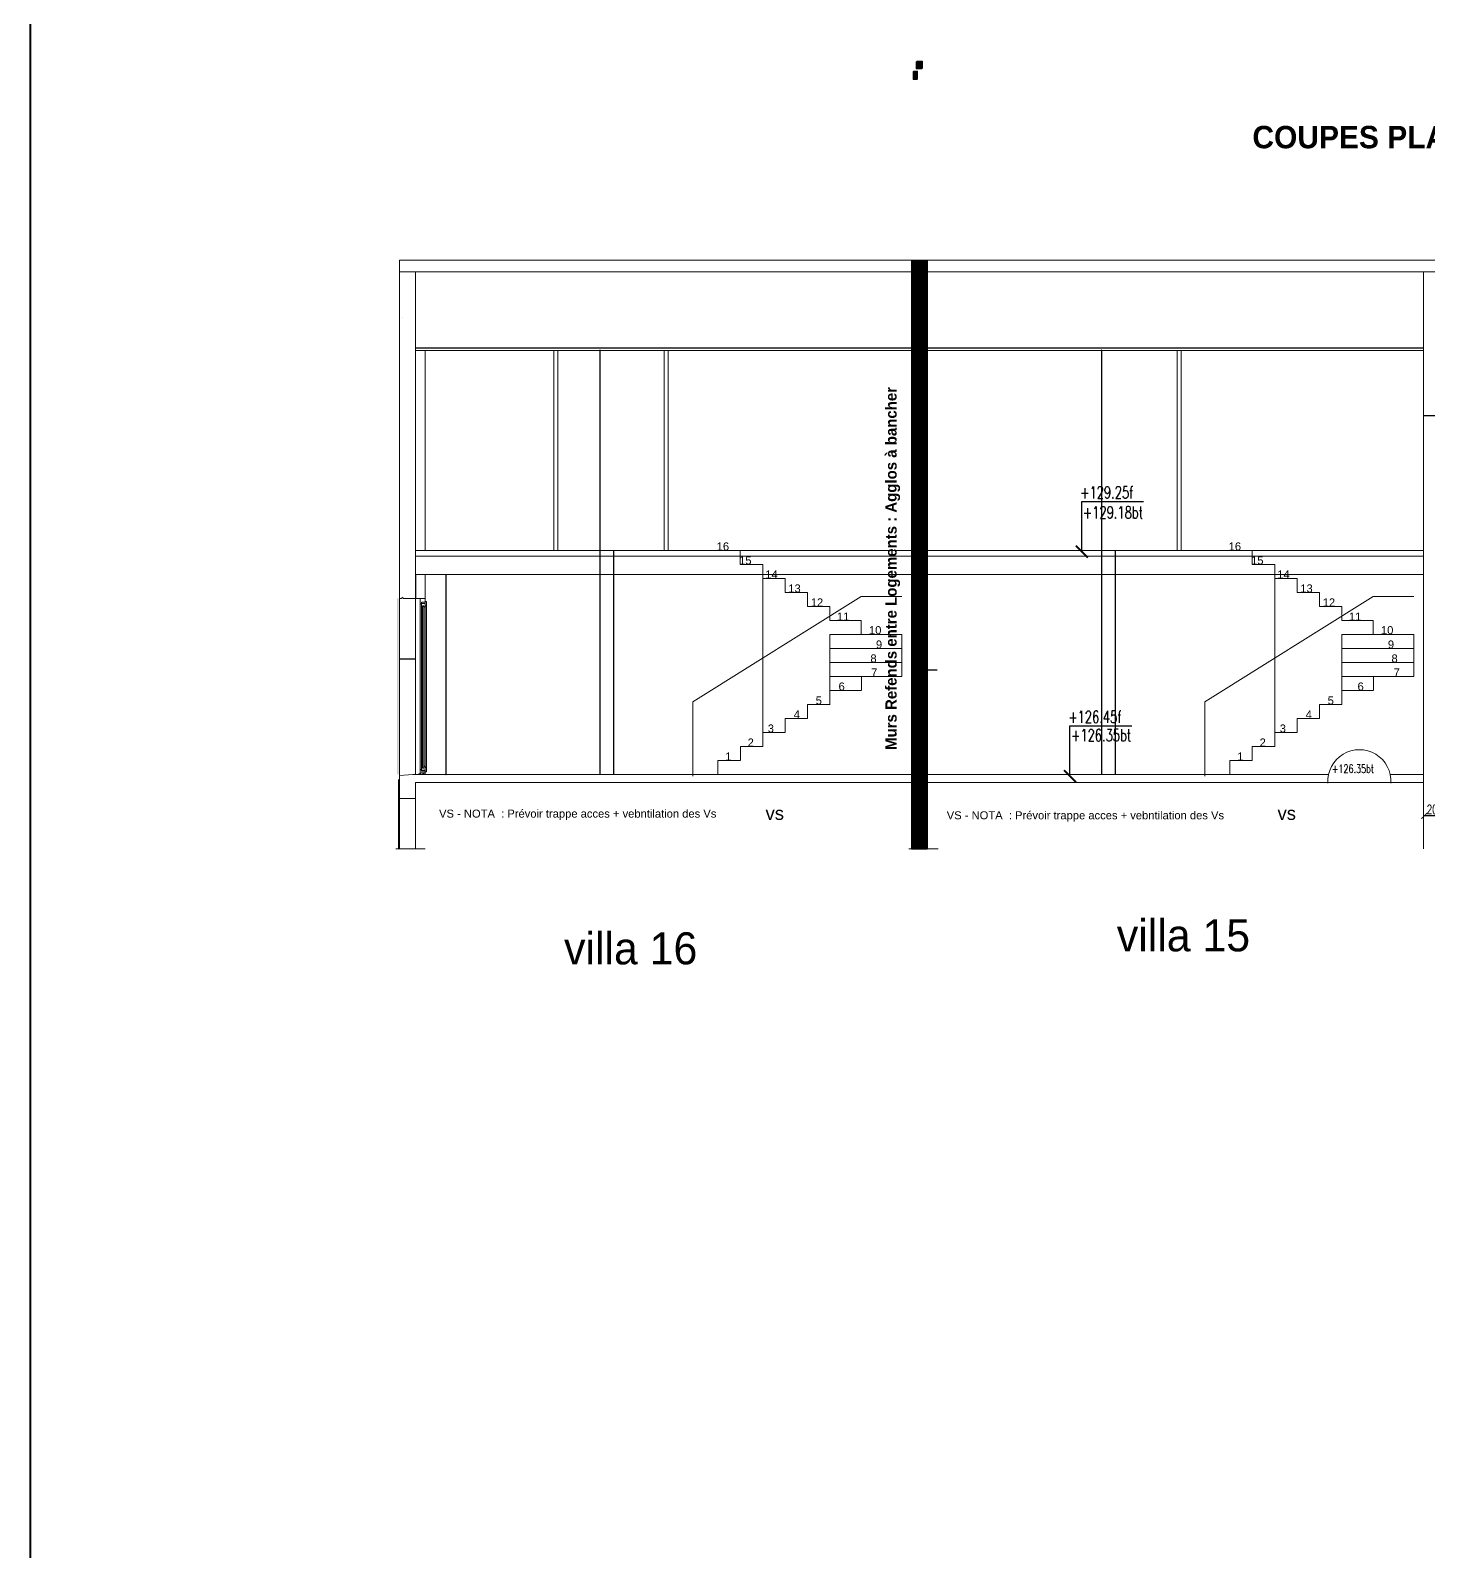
# Model space of a CAD drawing. Header units: metres. Extents: x -12536 to 12621, y -17191 to 9596.
# Drawn here: x -6160 to -4413, y -7409 to -5508 of the extents above; entities that cross this region are included whole.
import ezdxf
from ezdxf.enums import TextEntityAlignment as Align
from ezdxf.lldxf.tags import DXFTag

# ---------------------------------------------------------------- set-up
doc = ezdxf.new("R2010")
doc.units = ezdxf.units.M
doc.header["$MEASUREMENT"] = 0
doc.header["$PDMODE"] = 2
doc.header["$PDSIZE"] = 0.25
for name, color, linetype, lineweight in [('B-COT', 1, 'Continuous', 18), ('B-HAC', 8, 'Continuous', 9), ('B-TEXT-NIVEAU', 3, 'Continuous', 20), ('B-VOILE-BA', 7, 'Continuous', 60)]:
    doc.layers.add(name, color=color, linetype=linetype, lineweight=lineweight)
for name, color, linetype in [('B-HATCH-RELEVE', 7, 'Continuous'), ('Calque commun', 7, 'Continuous'), ('Cotations', 7, 'Continuous'), ('Textes', 7, 'Continuous')]:
    doc.layers.add(name, color=color, linetype=linetype)
doc.styles.add('Arial3', font='arial.ttf', dxfattribs={"height": 0.1})
doc.styles.add('Arial4', font='arial.ttf', dxfattribs={"height": 0.165})
doc.styles.add('Arial5', font='arial.ttf', dxfattribs={"height": 0.1})
doc.styles.add('Century Gothic', font='GOTHICB.TTF', dxfattribs={"height": 0.4})
doc.styles.add('Century Gothic4', font='GOTHIC.TTF', dxfattribs={"height": 0.4})
doc.styles.add('TEXTE', font='arial.ttf', dxfattribs={"width": 0.7})
doc.styles.add('TEXTE100', font='romans.shx', dxfattribs={"width": 0.7, "height": 0.3})
doc.styles.add('Verdana3', font='verdana.ttf', dxfattribs={"height": 0.064})
tags = doc.linetypes.add('HIDDEN', pattern=[0.375, 0.25, -0.125]).pattern_tags.tags
tags[6:7] = [DXFTag(74, 4), DXFTag(75, 0), DXFTag(340, '0'), DXFTag(46, 1.0), DXFTag(50, 0.0), DXFTag(44, 0.0), DXFTag(45, 0.0)]
tags[4:5] = [DXFTag(74, 4), DXFTag(75, 0), DXFTag(340, '0'), DXFTag(46, 1.0), DXFTag(50, 0.0), DXFTag(44, 0.0), DXFTag(45, 0.0)]
tags = doc.linetypes.add('HIDDENX2', pattern=[0.75, 0.5, -0.25]).pattern_tags.tags
tags[6:7] = [DXFTag(74, 4), DXFTag(75, 0), DXFTag(340, '0'), DXFTag(46, 1.0), DXFTag(50, 0.0), DXFTag(44, 0.0), DXFTag(45, 0.0)]
tags[4:5] = [DXFTag(74, 4), DXFTag(75, 0), DXFTag(340, '0'), DXFTag(46, 1.0), DXFTag(50, 0.0), DXFTag(44, 0.0), DXFTag(45, 0.0)]
doc.dimstyles.new('COT 50', dxfattribs={"dimscale": 0.05, "dimtxt": 250, "dimasz": 150, "dimexe": 1, "dimexo": 2, "dimgap": 30, "dimtad": 1, "dimdec": 1, "dimrnd": 0.5, "dimzin": 12, "dimdsep": 46, "dimtxsty": 'TEXTE', "dimblk1": 'ARCHTICK', "dimblk2": 'ARCHTICK', "dimsah": 1, "dimcen": 0, "dimdle": 1.5, "dimclrd": 1, "dimclre": 1, "dimclrt": 3, "dimadec": 0, "dimazin": 0, "dimtfac": 1, "dimtdec": 1, "dimtmove": 0, "dimatfit": 3, "dimldrblk": 'ARCHTICK', "dimfxl": 1, "dimtolj": 1, "dimtzin": 0, "dimarcsym": 0})
doc.dimstyles.new('DIM26', dxfattribs={"dimtxt": 0.1, "dimasz": 0.025, "dimexe": 0.1, "dimexo": 0, "dimgap": 5e-05, "dimtad": 1, "dimzin": 1, "dimdsep": 46, "dimtxsty": 'Arial4', "dimblk": 'ORIGIN', "dimcen": 0.09, "dimdle": 0.1, "dimadec": 0, "dimazin": 0, "dimtfac": 1, "dimtdec": 4, "dimtix": 1, "dimtofl": 0, "dimtmove": 0, "dimatfit": 3, "dimfxl": 0.1, "dimfxlon": 1, "dimfrac": 2, "dimtolj": 1, "dimtzin": 0, "dimarcsym": 2})
doc.dimstyles.new('DIM27', dxfattribs={"dimtxt": 0.064, "dimasz": 0.035, "dimexe": 0.05, "dimexo": 0, "dimgap": 0.05, "dimtad": 1, "dimzin": 1, "dimdsep": 46, "dimtxsty": 'Verdana3', "dimblk": 'ORIGIN', "dimcen": 0.09, "dimdle": 0.05, "dimadec": 0, "dimazin": 0, "dimtfac": 1, "dimtdec": 4, "dimtix": 1, "dimtofl": 0, "dimtmove": 0, "dimatfit": 3, "dimfxl": 0.05, "dimfxlon": 1, "dimfrac": 2, "dimtolj": 1, "dimtzin": 0, "dimarcsym": 2})

# ---------------------------------------------------------------- blocks, each defined once
blk = doc.blocks.new('_ORIGIN')
at = {"color": 0, "linetype": 'ByBlock', "lineweight": -2}
blk.add_line((0, 0), (-1, 0), dxfattribs=at)
blk.add_circle((0, 0), 0.5, dxfattribs=at)
blk = doc.blocks.new('*D1868')
at = {"layer": 'Cotations', "color": 0, "linetype": 'ByBlock', "lineweight": -2, "transparency": 16777216}
for p, q in [((-4821.3, -5907.8), (-4821.5, -5907.8)), ((-4821.4, -6157.8), (-4821.4, -5907.8)), ((-4821.3, -6157.8), (-4821.5, -6157.8))]:
    blk.add_line(p, q, dxfattribs=at)
at = {"layer": 'Defpoints', "color": 0, "linetype": 'Continuous', "transparency": 16777216}
for p in [(-4821.4, -5907.8), (-4789.2, -5907.8), (-4789.2, -6157.8)]:
    blk.add_point(p, dxfattribs=at)
at = {"layer": 'Cotations', "color": 0, "linetype": 'Continuous', "lineweight": -2, "transparency": 16777216, "xscale": 0.02500000037252903, "yscale": 0.02500000037252903, "zscale": 0.02500000037252903}
for p, rotation in [((-4821.4, -5907.8), 90), ((-4821.4, -6157.8), 270)]:
    blk.add_blockref('_ORIGIN', p, dxfattribs=dict(at, rotation=rotation))
at = {"layer": 'Cotations', "color": 7, "linetype": 'Continuous', "lineweight": 5, "transparency": 16777216, "insert": (-4821.4, -6032.8), "char_height": 0.165, "attachment_point": 8, "rotation": 90, "line_spacing_factor": 0.776067, "style": 'Arial4'}
blk.add_mtext('\\A1;250.00', dxfattribs=at)
blk = doc.blocks.new('*D1869')
at = {"layer": 'Cotations', "color": 0, "linetype": 'ByBlock', "lineweight": -2, "transparency": 16777216}
for p, q in [((-4821.3, -6157.8), (-4821.5, -6157.8)), ((-4821.4, -6187.8), (-4821.4, -6157.8)), ((-4821.3, -6187.8), (-4821.5, -6187.8))]:
    blk.add_line(p, q, dxfattribs=at)
at = {"layer": 'Defpoints', "color": 0, "linetype": 'Continuous', "transparency": 16777216}
for p in [(-4821.4, -6157.8), (-4789.2, -6157.8), (-4789.2, -6187.8)]:
    blk.add_point(p, dxfattribs=at)
at = {"layer": 'Cotations', "color": 0, "linetype": 'Continuous', "lineweight": -2, "transparency": 16777216, "xscale": 0.02500000037252903, "yscale": 0.02500000037252903, "zscale": 0.02500000037252903}
for p, rotation in [((-4821.4, -6157.8), 90), ((-4821.4, -6187.8), 270)]:
    blk.add_blockref('_ORIGIN', p, dxfattribs=dict(at, rotation=rotation))
at = {"layer": 'Cotations', "color": 7, "linetype": 'Continuous', "lineweight": 5, "transparency": 16777216, "insert": (-4821.4, -6172.8), "char_height": 0.165, "attachment_point": 8, "rotation": 90, "line_spacing_factor": 0.776067, "style": 'Arial4'}
blk.add_mtext('\\A1;30.00', dxfattribs=at)
blk = doc.blocks.new('*D1870')
at = {"layer": 'Cotations', "color": 0, "linetype": 'ByBlock', "lineweight": -2, "transparency": 16777216}
for p, q in [((-4821.3, -6187.8), (-4821.5, -6187.8)), ((-4821.4, -6437.8), (-4821.4, -6187.8)), ((-4821.3, -6437.8), (-4821.5, -6437.8))]:
    blk.add_line(p, q, dxfattribs=at)
at = {"layer": 'Defpoints', "color": 0, "linetype": 'Continuous', "transparency": 16777216}
for p in [(-4821.4, -6187.8), (-4789.2, -6187.8), (-4789.2, -6437.8)]:
    blk.add_point(p, dxfattribs=at)
at = {"layer": 'Cotations', "color": 0, "linetype": 'Continuous', "lineweight": -2, "transparency": 16777216, "xscale": 0.02500000037252903, "yscale": 0.02500000037252903, "zscale": 0.02500000037252903}
for p, rotation in [((-4821.4, -6187.8), 90), ((-4821.4, -6437.8), 270)]:
    blk.add_blockref('_ORIGIN', p, dxfattribs=dict(at, rotation=rotation))
at = {"layer": 'Cotations', "color": 7, "linetype": 'Continuous', "lineweight": 5, "transparency": 16777216, "insert": (-4821.4, -6312.8), "char_height": 0.165, "attachment_point": 8, "rotation": 90, "line_spacing_factor": 0.776067, "style": 'Arial4'}
blk.add_mtext('\\A1;250.00', dxfattribs=at)
blk = doc.blocks.new('*D1871')
at = {"layer": 'Cotations', "color": 0, "linetype": 'ByBlock', "lineweight": -2, "transparency": 16777216}
for p, q in [((-5039.2, -6306.9), (-5039.2, -6307.1)), ((-5039.1, -6307), (-5027.2, -6307)), ((-5027.2, -6306.9), (-5027.2, -6307.1))]:
    blk.add_line(p, q, dxfattribs=at)
at = {"layer": 'Defpoints', "color": 0, "linetype": 'Continuous', "transparency": 16777216}
for p in [(-5039.2, -6187.8), (-5027.2, -6187.8), (-5027.2, -6307)]:
    blk.add_point(p, dxfattribs=at)
at = {"layer": 'Cotations', "color": 0, "linetype": 'Continuous', "lineweight": -2, "transparency": 16777216, "xscale": 0.02500000037252903, "yscale": 0.02500000037252903, "zscale": 0.02500000037252903, "rotation": 180}
blk.add_blockref('_ORIGIN', (-5039.2, -6307), dxfattribs=at)
at = {"layer": 'Cotations', "color": 0, "linetype": 'Continuous', "lineweight": -2, "transparency": 16777216, "xscale": 0.02500000037252903, "yscale": 0.02500000037252903, "zscale": 0.02500000037252903}
blk.add_blockref('_ORIGIN', (-5027.2, -6307), dxfattribs=at)
at = {"layer": 'Cotations', "color": 7, "linetype": 'Continuous', "lineweight": 5, "transparency": 16777216, "insert": (-5033.2, -6307), "char_height": 0.165, "attachment_point": 8, "line_spacing_factor": 0.776067, "style": 'Arial4'}
blk.add_mtext('\\A1;12.00', dxfattribs=at)
blk = doc.blocks.new('*D1872')
at = {"layer": 'Cotations', "color": 0, "linetype": 'ByBlock', "lineweight": -2, "transparency": 16777216}
for p, q in [((-5059.2, -6306.9), (-5059.2, -6307.1)), ((-5059.1, -6307), (-5039.2, -6307)), ((-5039.2, -6306.9), (-5039.2, -6307.1))]:
    blk.add_line(p, q, dxfattribs=at)
at = {"layer": 'Defpoints', "color": 0, "linetype": 'Continuous', "transparency": 16777216}
for p in [(-5059.2, -6178.4), (-5039.2, -6187.8), (-5039.2, -6307)]:
    blk.add_point(p, dxfattribs=at)
at = {"layer": 'Cotations', "color": 0, "linetype": 'Continuous', "lineweight": -2, "transparency": 16777216, "xscale": 0.02500000037252903, "yscale": 0.02500000037252903, "zscale": 0.02500000037252903, "rotation": 180}
blk.add_blockref('_ORIGIN', (-5059.2, -6307), dxfattribs=at)
at = {"layer": 'Cotations', "color": 0, "linetype": 'Continuous', "lineweight": -2, "transparency": 16777216, "xscale": 0.02500000037252903, "yscale": 0.02500000037252903, "zscale": 0.02500000037252903}
blk.add_blockref('_ORIGIN', (-5039.2, -6307), dxfattribs=at)
at = {"layer": 'Cotations', "color": 7, "linetype": 'Continuous', "lineweight": 5, "transparency": 16777216, "insert": (-5049.2, -6307), "char_height": 0.165, "attachment_point": 8, "line_spacing_factor": 0.776067, "style": 'Arial4'}
blk.add_mtext('\\A1;20.00', dxfattribs=at)
blk = doc.blocks.new('*D1878')
at = {"layer": 'Cotations', "color": 0, "linetype": 'ByBlock', "lineweight": -2, "transparency": 16777216}
for p, q in [((-4804, -6157.8), (-4804.2, -6157.8)), ((-4804.1, -6437.8), (-4804.1, -6157.8)), ((-4804, -6437.8), (-4804.2, -6437.8))]:
    blk.add_line(p, q, dxfattribs=at)
at = {"layer": 'Defpoints', "color": 0, "linetype": 'Continuous', "transparency": 16777216}
for p in [(-4804.1, -6157.8), (-4771.9, -6157.8), (-4771.9, -6437.8)]:
    blk.add_point(p, dxfattribs=at)
at = {"layer": 'Cotations', "color": 0, "linetype": 'Continuous', "lineweight": -2, "transparency": 16777216, "xscale": 0.02500000037252903, "yscale": 0.02500000037252903, "zscale": 0.02500000037252903}
for p, rotation in [((-4804.1, -6157.8), 90), ((-4804.1, -6437.8), 270)]:
    blk.add_blockref('_ORIGIN', p, dxfattribs=dict(at, rotation=rotation))
at = {"layer": 'Cotations', "color": 7, "linetype": 'Continuous', "lineweight": 5, "transparency": 16777216, "insert": (-4804.1, -6297.8), "char_height": 0.165, "attachment_point": 8, "rotation": 90, "line_spacing_factor": 0.776067, "style": 'Arial4'}
blk.add_mtext('\\A1;280.00', dxfattribs=at)
blk = doc.blocks.new('*D1883')
at = {"layer": 'Cotations', "color": 0, "linetype": 'ByBlock', "lineweight": -2, "transparency": 16777216}
for p, q in [((-5448.4, -5907.8), (-5448.6, -5907.8)), ((-5448.5, -6157.8), (-5448.5, -5907.8)), ((-5448.4, -6157.8), (-5448.6, -6157.8))]:
    blk.add_line(p, q, dxfattribs=at)
at = {"layer": 'Defpoints', "color": 0, "linetype": 'Continuous', "transparency": 16777216}
for p in [(-5448.5, -5907.8), (-5416.3, -5907.8), (-5416.3, -6157.8)]:
    blk.add_point(p, dxfattribs=at)
at = {"layer": 'Cotations', "color": 0, "linetype": 'Continuous', "lineweight": -2, "transparency": 16777216, "xscale": 0.02500000037252903, "yscale": 0.02500000037252903, "zscale": 0.02500000037252903}
for p, rotation in [((-5448.5, -5907.8), 90), ((-5448.5, -6157.8), 270)]:
    blk.add_blockref('_ORIGIN', p, dxfattribs=dict(at, rotation=rotation))
at = {"layer": 'Cotations', "color": 7, "linetype": 'Continuous', "lineweight": 5, "transparency": 16777216, "insert": (-5448.5, -6032.8), "char_height": 0.165, "attachment_point": 8, "rotation": 90, "line_spacing_factor": 0.776067, "style": 'Arial4'}
blk.add_mtext('\\A1;250.00', dxfattribs=at)
blk = doc.blocks.new('*D1884')
at = {"layer": 'Cotations', "color": 0, "linetype": 'ByBlock', "lineweight": -2, "transparency": 16777216}
for p, q in [((-5448.4, -6157.8), (-5448.6, -6157.8)), ((-5448.5, -6187.8), (-5448.5, -6157.8)), ((-5448.4, -6187.8), (-5448.6, -6187.8))]:
    blk.add_line(p, q, dxfattribs=at)
at = {"layer": 'Defpoints', "color": 0, "linetype": 'Continuous', "transparency": 16777216}
for p in [(-5448.5, -6157.8), (-5416.3, -6157.8), (-5416.3, -6187.8)]:
    blk.add_point(p, dxfattribs=at)
at = {"layer": 'Cotations', "color": 0, "linetype": 'Continuous', "lineweight": -2, "transparency": 16777216, "xscale": 0.02500000037252903, "yscale": 0.02500000037252903, "zscale": 0.02500000037252903}
for p, rotation in [((-5448.5, -6157.8), 90), ((-5448.5, -6187.8), 270)]:
    blk.add_blockref('_ORIGIN', p, dxfattribs=dict(at, rotation=rotation))
at = {"layer": 'Cotations', "color": 7, "linetype": 'Continuous', "lineweight": 5, "transparency": 16777216, "insert": (-5448.5, -6172.8), "char_height": 0.165, "attachment_point": 8, "rotation": 90, "line_spacing_factor": 0.776067, "style": 'Arial4'}
blk.add_mtext('\\A1;30.00', dxfattribs=at)
blk = doc.blocks.new('*D1885')
at = {"layer": 'Cotations', "color": 0, "linetype": 'ByBlock', "lineweight": -2, "transparency": 16777216}
for p, q in [((-5448.4, -6187.8), (-5448.6, -6187.8)), ((-5448.5, -6437.8), (-5448.5, -6187.8)), ((-5448.4, -6437.8), (-5448.6, -6437.8))]:
    blk.add_line(p, q, dxfattribs=at)
at = {"layer": 'Defpoints', "color": 0, "linetype": 'Continuous', "transparency": 16777216}
for p in [(-5448.5, -6187.8), (-5416.3, -6187.8), (-5416.3, -6437.8)]:
    blk.add_point(p, dxfattribs=at)
at = {"layer": 'Cotations', "color": 0, "linetype": 'Continuous', "lineweight": -2, "transparency": 16777216, "xscale": 0.02500000037252903, "yscale": 0.02500000037252903, "zscale": 0.02500000037252903}
for p, rotation in [((-5448.5, -6187.8), 90), ((-5448.5, -6437.8), 270)]:
    blk.add_blockref('_ORIGIN', p, dxfattribs=dict(at, rotation=rotation))
at = {"layer": 'Cotations', "color": 7, "linetype": 'Continuous', "lineweight": 5, "transparency": 16777216, "insert": (-5448.5, -6312.8), "char_height": 0.165, "attachment_point": 8, "rotation": 90, "line_spacing_factor": 0.776067, "style": 'Arial4'}
blk.add_mtext('\\A1;250.00', dxfattribs=at)
blk = doc.blocks.new('*D1880')
at = {"layer": 'Cotations', "color": 0, "linetype": 'ByBlock', "lineweight": -2, "transparency": 16777216}
for p, q in [((-5431.2, -6157.8), (-5431.4, -6157.8)), ((-5431.3, -6437.8), (-5431.3, -6157.8)), ((-5431.2, -6437.8), (-5431.4, -6437.8))]:
    blk.add_line(p, q, dxfattribs=at)
at = {"layer": 'Defpoints', "color": 0, "linetype": 'Continuous', "transparency": 16777216}
for p in [(-5431.3, -6157.8), (-5399, -6157.8), (-5399, -6437.8)]:
    blk.add_point(p, dxfattribs=at)
at = {"layer": 'Cotations', "color": 0, "linetype": 'Continuous', "lineweight": -2, "transparency": 16777216, "xscale": 0.02500000037252903, "yscale": 0.02500000037252903, "zscale": 0.02500000037252903}
for p, rotation in [((-5431.3, -6157.8), 90), ((-5431.3, -6437.8), 270)]:
    blk.add_blockref('_ORIGIN', p, dxfattribs=dict(at, rotation=rotation))
at = {"layer": 'Cotations', "color": 7, "linetype": 'Continuous', "lineweight": 5, "transparency": 16777216, "insert": (-5431.3, -6297.8), "char_height": 0.165, "attachment_point": 8, "rotation": 90, "line_spacing_factor": 0.776067, "style": 'Arial4'}
blk.add_mtext('\\A1;280.00', dxfattribs=at)
blk = doc.blocks.new('*D1888')
at = {"layer": 'Cotations', "color": 0, "linetype": 'ByBlock', "lineweight": -2, "transparency": 16777216}
for p, q in [((-5641.1, -6217.8), (-5640.9, -6217.8)), ((-5641, -6437.8), (-5641, -6217.8)), ((-5641.1, -6437.8), (-5640.9, -6437.8))]:
    blk.add_line(p, q, dxfattribs=at)
at = {"layer": 'Defpoints', "color": 0, "linetype": 'Continuous', "transparency": 16777216}
for p in [(-5655, -6217.8), (-5641, -6217.8), (-5655, -6437.8)]:
    blk.add_point(p, dxfattribs=at)
at = {"layer": 'Cotations', "color": 0, "linetype": 'Continuous', "lineweight": -2, "transparency": 16777216, "xscale": 0.02500000037252903, "yscale": 0.02500000037252903, "zscale": 0.02500000037252903}
for p, rotation in [((-5641, -6217.8), 90), ((-5641, -6437.8), 270)]:
    blk.add_blockref('_ORIGIN', p, dxfattribs=dict(at, rotation=rotation))
at = {"layer": 'Cotations', "color": 7, "linetype": 'Continuous', "lineweight": 5, "transparency": 16777216, "insert": (-5641, -6327.8), "char_height": 0.165, "attachment_point": 8, "rotation": 90, "line_spacing_factor": 0.776067, "style": 'Arial4'}
blk.add_mtext('\\A1;220.00', dxfattribs=at)
blk = doc.blocks.new('*D1889')
at = {"layer": 'Cotations', "color": 0, "linetype": 'ByBlock', "lineweight": -2, "transparency": 16777216}
for p, q in [((-5641.1, -6187.8), (-5640.9, -6187.8)), ((-5641, -6217.8), (-5641, -6187.8)), ((-5641.1, -6217.8), (-5640.9, -6217.8))]:
    blk.add_line(p, q, dxfattribs=at)
at = {"layer": 'Defpoints', "color": 0, "linetype": 'Continuous', "transparency": 16777216}
for p in [(-5655, -6187.8), (-5641, -6187.8), (-5655, -6217.8)]:
    blk.add_point(p, dxfattribs=at)
at = {"layer": 'Cotations', "color": 0, "linetype": 'Continuous', "lineweight": -2, "transparency": 16777216, "xscale": 0.02500000037252903, "yscale": 0.02500000037252903, "zscale": 0.02500000037252903}
for p, rotation in [((-5641, -6187.8), 90), ((-5641, -6217.8), 270)]:
    blk.add_blockref('_ORIGIN', p, dxfattribs=dict(at, rotation=rotation))
at = {"layer": 'Cotations', "color": 7, "linetype": 'Continuous', "lineweight": 5, "transparency": 16777216, "insert": (-5641, -6202.8), "char_height": 0.165, "attachment_point": 8, "rotation": 90, "line_spacing_factor": 0.776067, "style": 'Arial4'}
blk.add_mtext('\\A1;30.00', dxfattribs=at)
blk = doc.blocks.new('*D1890')
at = {"layer": 'Calque commun', "color": 0, "linetype": 'ByBlock', "lineweight": -2, "transparency": 16777216}
for p, q in [((-5699.2, -6293.2), (-5699.2, -6293.3)), ((-5699.1, -6293.3), (-5679.2, -6293.3)), ((-5679.2, -6293.2), (-5679.2, -6293.3)), ((-5679.2, -6293.3), (-5679.2, -6293.3))]:
    blk.add_line(p, q, dxfattribs=at)
at = {"layer": 'Calque commun', "color": 0, "linetype": 'Continuous', "lineweight": -2, "transparency": 16777216}
blk.add_line((-5679.1, -6293.3), (-5679.1, -6293.3), dxfattribs=at)
at = {"layer": 'Defpoints', "color": 0, "linetype": 'Continuous', "transparency": 16777216}
for p in [(-5699.2, -6260.7), (-5679.2, -6260.7), (-5679.2, -6293.3)]:
    blk.add_point(p, dxfattribs=at)
at = {"layer": 'Calque commun', "color": 0, "linetype": 'Continuous', "lineweight": -2, "transparency": 16777216, "xscale": 0.03500000014901161, "yscale": 0.03500000014901161, "zscale": 0.03500000014901161, "rotation": 180}
for p in [(-5699.2, -6293.3), (-5679.2, -6293.3)]:
    blk.add_blockref('_ORIGIN', p, dxfattribs=at)
at = {"layer": 'Calque commun', "color": 170, "linetype": 'Continuous', "lineweight": 5, "transparency": 16777216, "insert": (-5689.2, -6293.2), "char_height": 0.064, "attachment_point": 8, "line_spacing_factor": 0.770449, "style": 'Verdana3'}
blk.add_mtext('\\A1;20.00', dxfattribs=at)
blk = doc.blocks.new('*D1895')
at = {"layer": 'Calque commun', "color": 0, "linetype": 'ByBlock', "lineweight": -2, "transparency": 16777216}
for p, q in [((-4419.2, -5989.2), (-4419.2, -5989.3)), ((-4419.1, -5989.3), (-4399.2, -5989.3)), ((-4399.2, -5989.2), (-4399.2, -5989.3)), ((-4399.2, -5989.3), (-4399.2, -5989.3))]:
    blk.add_line(p, q, dxfattribs=at)
at = {"layer": 'Calque commun', "color": 0, "linetype": 'Continuous', "lineweight": -2, "transparency": 16777216}
blk.add_line((-4399.1, -5989.3), (-4399.1, -5989.3), dxfattribs=at)
at = {"layer": 'Defpoints', "color": 0, "linetype": 'Continuous', "transparency": 16777216}
for p in [(-4419.2, -5956.7), (-4399.2, -5956.7), (-4399.2, -5989.3)]:
    blk.add_point(p, dxfattribs=at)
at = {"layer": 'Calque commun', "color": 0, "linetype": 'Continuous', "lineweight": -2, "transparency": 16777216, "xscale": 0.03500000014901161, "yscale": 0.03500000014901161, "zscale": 0.03500000014901161, "rotation": 180}
for p in [(-4419.2, -5989.3), (-4399.2, -5989.3)]:
    blk.add_blockref('_ORIGIN', p, dxfattribs=at)
at = {"layer": 'Calque commun', "color": 170, "linetype": 'Continuous', "lineweight": 5, "transparency": 16777216, "insert": (-4409.2, -5989.2), "char_height": 0.064, "attachment_point": 8, "line_spacing_factor": 0.770449, "style": 'Verdana3'}
blk.add_mtext('\\A1;20.00', dxfattribs=at)
blk = doc.blocks.new('_ArchTick')
at = {"color": 0, "linetype": 'ByBlock', "const_width": 0.15}
blk.add_lwpolyline([(-0.5, -0.5), (0.5, 0.5)], dxfattribs=at)
blk = doc.blocks.new('*D1865')
at = {"layer": 'B-HATCH-RELEVE', "color": 1, "linetype": 'ByBlock', "lineweight": -2, "transparency": 16777216}
for p, q in [((-4398.2, -6489.5), (-4418.3, -6489.5)), ((-4418.2, -6489.5), (-4418.2, -6489.4)), ((-4398.3, -6489.5), (-4398.3, -6489.4))]:
    blk.add_line(p, q, dxfattribs=at)
at = {"layer": 'Defpoints', "color": 0, "transparency": 16777216}
for p in [(-4418.2, -6489.5), (-4418.2, -6489.6), (-4398.3, -6489.6)]:
    blk.add_point(p, dxfattribs=at)
at = {"layer": 'B-HATCH-RELEVE', "color": 1, "lineweight": -2, "transparency": 16777216, "xscale": 7.5, "yscale": 7.5, "zscale": 7.5, "rotation": 180}
blk.add_blockref('_ArchTick', (-4418.2, -6489.5), dxfattribs=at)
at = {"layer": 'B-HATCH-RELEVE', "color": 1, "lineweight": -2, "transparency": 16777216, "xscale": 7.5, "yscale": 7.5, "zscale": 7.5}
blk.add_blockref('_ArchTick', (-4398.3, -6489.5), dxfattribs=at)
at = {"layer": 'B-HATCH-RELEVE', "color": 3, "transparency": 16777216, "insert": (-4408.3, -6481.6), "char_height": 12.5, "attachment_point": 5, "style": 'TEXTE'}
blk.add_mtext('\\A1;20', dxfattribs=at)

msp = doc.modelspace()

# ---------------------------------------------------------------- hatches: boundary and pattern name
at = {"layer": 'B-HAC'}
h = msp.add_hatch(dxfattribs=at)
h.set_pattern_fill('ANSI32', color=1, angle=-90)
h.set_pattern_definition([(315, (-1106.70166, -10848.27006), (0.265165043, 0.265165043), []), (315, (-1106.70166, -10848.44684), (0.265165043, 0.265165043), [])])
h.paths.add_polyline_path([(-5039.216, -5794.955), (-5039.202, -6531.27), (-5059.202, -6531.27), (-5059.216, -5794.955)])
h.paths.add_polyline_path([(-5057.139, -5558.841), (-5051.63, -5558.916), (-5051.63, -5569.259), (-5057.139, -5569.185)])
h.paths.add_polyline_path([(-5053.229, -5546.684), (-5045.396, -5546.64), (-5045.37, -5555.911), (-5053.203, -5555.956)])

# ---------------------------------------------------------------- linework, layer by layer
at = {"color": 3, "lineweight": 40}
msp.add_lwpolyline([(-6160.5, -1173), (304, -1173), (304, -8133.5), (-6160.5, -8133.5)], close=True, dxfattribs=at)
at = {"layer": 'B-TEXT-NIVEAU', "color": 6}
msp.add_arc((-4499.325, -6446.266, -23.81), 39.445, 356.688536, 183.311464, dxfattribs=at)
at = {"layer": 'Calque commun', "color": 7, "linetype": 'Continuous', "lineweight": 20}
for p, q in [((-5699.171, -5809.661), (-5699.171, -6217.821)), ((-5679.135, -5904.32), (-5679.135, -5809.661)), ((-5059.136, -5809.661), (-5059.136, -6164.821)), ((-5039.173, -5904.32), (-5039.173, -5809.661)), ((-4419.172, -6530.717), (-4419.172, -5809.661)), ((-5679.135, -6157.821), (-5679.135, -5904.32)), ((-5059.136, -5904.821), (-5679.135, -5904.821)), ((-5679.135, -5907.821), (-5679.135, -5904.821)), ((-5059.136, -5907.821), (-5679.135, -5907.821)), ((-5059.136, -5907.821), (-5059.136, -5904.821)), ((-5039.173, -6157.821), (-5039.173, -5904.32)), ((-4419.173, -5904.821), (-5039.173, -5904.821)), ((-5039.173, -5907.821), (-5039.173, -5904.821)), ((-4419.173, -5907.821), (-5039.173, -5907.821)), ((-4419.173, -5907.821), (-4419.173, -5904.821)), ((-5679.135, -6157.82), (-5679.135, -5915.092)), ((-5039.173, -6157.82), (-5039.173, -5915.092)), ((-5679.172, -6217.821), (-5679.172, -6113.663)), ((-5679.135, -6152.82), (-5679.135, -6164.821)), ((-5039.173, -6152.82), (-5039.173, -6164.821)), ((-5059.135, -6164.821), (-5679.135, -6164.821)), ((-5059.136, -6164.821), (-5059.136, -6187.821)), ((-4419.173, -6164.821), (-5039.173, -6164.821)), ((-5039.173, -6164.821), (-5039.173, -6187.821)), ((-5679.135, -6187.821), (-5059.136, -6187.821)), ((-5430.522, -6187.821), (-5106.16, -6187.821)), ((-5039.173, -6187.821), (-4419.173, -6187.821)), ((-5039.172, -6187.821), (-5039.172, -6447.823)), ((-4790.56, -6187.821), (-4466.198, -6187.821)), ((-5699.166, -6207.369), (-5699.166, -6217.821)), ((-5697.018, -6217.821), (-5699.166, -6217.821)), ((-5695.518, -6216.663), (-5697.018, -6217.821)), ((-5694.018, -6217.821), (-5695.518, -6216.663)), ((-5694.018, -6217.821), (-5679.166, -6217.821)), ((-5682.615, -6437.822), (-5699.166, -6438.926)), ((-5699.166, -6457.814), (-5699.166, -6438.926)), ((-5699.135, -6438.927), (-5699.135, -6447.823)), ((-5699.135, -6530.717), (-5699.135, -6442.822)), ((-5059.137, -6437.822), (-5682.615, -6437.822)), ((-5059.172, -6438.927), (-5059.172, -6447.823)), ((-5059.172, -6530.717), (-5059.172, -6442.822)), ((-4537.855, -6437.822), (-5039.172, -6437.822)), ((-4419.175, -6437.822), (-4460.795, -6437.822)), ((-5699.135, -6530.717), (-5699.135, -6447.823)), ((-5059.136, -6447.823), (-5679.135, -6447.823)), ((-5679.135, -6466.823), (-5679.135, -6447.823)), ((-5669.134, -6447.823), (-5669.134, -6447.823)), ((-5669.134, -6447.823), (-5669.134, -6447.823)), ((-5669.134, -6447.823), (-5669.134, -6447.823)), ((-5669.134, -6447.823), (-5669.134, -6447.823)), ((-5059.172, -6530.717), (-5059.172, -6447.823)), ((-5039.173, -6466.823), (-5039.173, -6447.823)), ((-4419.173, -6447.823), (-5039.172, -6447.823)), ((-5029.172, -6447.823), (-5029.172, -6447.823)), ((-5029.172, -6447.823), (-5029.172, -6447.823)), ((-5029.172, -6447.823), (-5029.172, -6447.823)), ((-5029.172, -6447.823), (-5029.172, -6447.823)), ((-5679.135, -6467.912), (-5699.135, -6467.912)), ((-5679.135, -6466.823), (-5679.135, -6530.717)), ((-5679.135, -6468.822), (-5679.135, -6530.717)), ((-5059.136, -6466.823), (-5059.172, -6466.823)), ((-5039.173, -6466.823), (-5039.173, -6530.717)), ((-5039.173, -6468.822), (-5039.173, -6530.717))]:
    msp.add_line(p, q, dxfattribs=at)
at = {"layer": 'Calque commun', "color": 7, "linetype": 'Continuous', "lineweight": 5}
for p, q in [((-5695.212, -5866.469), (-5695.212, -5866.469)), ((-5667.135, -5907.821), (-5667.135, -6157.821)), ((-5679.475, -6157.821), (-5667.135, -6157.821)), ((-5667.135, -6157.821), (-5679.135, -6157.821)), ((-5667.135, -6157.821), (-5679.135, -6157.821)), ((-5071.136, -6157.821), (-5059.135, -6157.821)), ((-5071.136, -6157.821), (-5059.135, -6157.821)), ((-5058.795, -6157.821), (-5071.136, -6157.821)), ((-5055.249, -6155.828), (-5055.249, -6155.828)), ((-5039.513, -6157.821), (-5027.172, -6157.821)), ((-5027.172, -6157.821), (-5039.173, -6157.821)), ((-5027.172, -6157.821), (-5039.173, -6157.821)), ((-4431.173, -6157.821), (-4419.173, -6157.821)), ((-4431.173, -6157.821), (-4419.173, -6157.821)), ((-4418.833, -6157.821), (-4431.173, -6157.821)), ((-5667.135, -6187.821), (-5667.135, -6437.821)), ((-5699.166, -6217.821), (-5699.166, -6443.302)), ((-5695.244, -6215.829), (-5695.244, -6215.829)), ((-5679.507, -6217.821), (-5667.167, -6217.821)), ((-5667.167, -6217.821), (-5679.166, -6217.821)), ((-5667.167, -6217.821), (-5679.166, -6217.821)), ((-5679.166, -6217.821), (-5679.166, -6437.53)), ((-5673.316, -6217.821), (-5673.316, -6436.307)), ((-5673.316, -6222.47), (-5673.316, -6223.97)), ((-5673.316, -6223.97), (-5671.816, -6224.97)), ((-5671.816, -6223.97), (-5671.816, -6222.47)), ((-5671.816, -6222.47), (-5667.167, -6222.47)), ((-5671.816, -6224.97), (-5671.816, -6223.97)), ((-5667.167, -6223.97), (-5671.816, -6223.97)), ((-5671.816, -6223.97), (-5671.816, -6228.046)), ((-5671.816, -6228.046), (-5670.591, -6229.202)), ((-5671.816, -6228.046), (-5671.816, -6428.247)), ((-5670.591, -6228.046), (-5670.591, -6227.238)), ((-5670.591, -6227.238), (-5668.59, -6227.238)), ((-5670.591, -6227.238), (-5670.591, -6430.05)), ((-5670.591, -6229.202), (-5670.591, -6228.046)), ((-5670.591, -6228.046), (-5668.59, -6228.046)), ((-5668.59, -6229.206), (-5665.516, -6226.772)), ((-5668.59, -6227.238), (-5668.59, -6229.206)), ((-5668.59, -6227.238), (-5668.59, -6430.05)), ((-5667.167, -6222.47), (-5667.167, -6217.821)), ((-5665.516, -6221.772), (-5667.167, -6221.772)), ((-5667.167, -6221.772), (-5667.167, -6223.97)), ((-5665.516, -6226.772), (-5665.516, -6221.772)), ((-5665.516, -6226.772), (-5665.516, -6429.52)), ((-5679.475, -6437.821), (-5667.135, -6437.821)), ((-5667.135, -6437.821), (-5679.135, -6437.821)), ((-5667.135, -6437.821), (-5679.135, -6437.821)), ((-5673.316, -6432.323), (-5671.816, -6431.323)), ((-5671.816, -6428.247), (-5670.591, -6427.09)), ((-5671.816, -6432.323), (-5671.816, -6428.247)), ((-5671.816, -6433.823), (-5671.816, -6431.039)), ((-5671.816, -6432.323), (-5671.816, -6433.823)), ((-5667.167, -6432.323), (-5671.816, -6432.323)), ((-5667.167, -6433.823), (-5671.816, -6433.823)), ((-5671.816, -6433.823), (-5667.167, -6433.823)), ((-5670.591, -6429.456), (-5668.59, -6429.456)), ((-5670.591, -6430.05), (-5668.59, -6430.05)), ((-5668.59, -6427.087), (-5665.516, -6429.52)), ((-5667.167, -6437.823), (-5667.167, -6432.323)), ((-5665.516, -6434.521), (-5667.167, -6434.521)), ((-5665.516, -6429.52), (-5665.516, -6434.521)), ((-5071.136, -6437.821), (-5059.135, -6437.821)), ((-5071.136, -6437.821), (-5059.135, -6437.821)), ((-5058.795, -6437.821), (-5071.136, -6437.821)), ((-5039.513, -6437.821), (-5027.172, -6437.821)), ((-5027.172, -6437.821), (-5039.173, -6437.821)), ((-5027.172, -6437.821), (-5039.173, -6437.821)), ((-4431.173, -6437.821), (-4419.173, -6437.821)), ((-4431.173, -6437.821), (-4419.173, -6437.821)), ((-4418.833, -6437.821), (-4431.173, -6437.821))]:
    msp.add_line(p, q, dxfattribs=at)
at = {"layer": 'Calque commun', "color": 5, "linetype": 'ByBlock', "lineweight": -2}
for p, q in [((-5679.135, -5904.821), (-5059.136, -5904.821)), ((-5039.173, -5904.821), (-4419.173, -5904.821))]:
    msp.add_line(p, q, dxfattribs=at)
at = {"layer": 'Calque commun', "color": 15, "linetype": 'Continuous', "lineweight": 20}
for p, q in [((-5506.134, -5907.821), (-5506.134, -6157.821)), ((-5506.134, -5907.821), (-5501.134, -5907.821)), ((-5501.134, -5907.821), (-5501.134, -6157.821)), ((-5368.134, -5907.821), (-5368.134, -6157.821)), ((-5368.134, -5907.821), (-5363.135, -5907.821)), ((-5363.135, -5907.821), (-5363.135, -6157.821)), ((-4727.172, -5907.821), (-4727.172, -6157.821)), ((-4727.172, -5907.821), (-4722.172, -5907.821)), ((-4722.172, -5907.821), (-4722.172, -6157.821)), ((-5506.134, -6157.821), (-5501.134, -6157.821)), ((-5368.134, -6157.821), (-5363.135, -6157.821)), ((-4727.172, -6157.821), (-4722.172, -6157.821))]:
    msp.add_line(p, q, dxfattribs=at)
at = {"layer": 'Calque commun', "color": 3, "linetype": 'ByBlock', "lineweight": -2}
msp.add_line((-5679.166, -6187.822), (-5679.166, -6217.821), dxfattribs=at)
at = {"layer": 'Calque commun', "color": 20, "linetype": 'Continuous', "lineweight": 5}
for p, q in [((-5448.063, -6187.821), (-5448.51, -6187.821)), ((-5245.108, -6402.82), (-5245.138, -6187.821)), ((-4821.378, -6187.821), (-4821.826, -6187.821)), ((-4821.378, -6332.816), (-4821.378, -6187.821)), ((-4605.146, -6402.82), (-4605.175, -6187.821)), ((-5161.138, -6332.816), (-5161.336, -6332.816)), ((-4521.176, -6332.816), (-4521.374, -6332.816))]:
    msp.add_line(p, q, dxfattribs=at)
at = {"layer": 'Calque commun', "color": 7, "linetype": 'HIDDEN', "lineweight": 20}
msp.add_line((-5700.406, -6444.026), (-5700.406, -6530.717), dxfattribs=at)
at = {"layer": 'Calque commun', "color": 7, "linetype": 'HIDDENX2', "lineweight": 20}
for p, q in [((-5667.155, -6530.717), (-5703.861, -6530.717)), ((-5025.922, -6530.717), (-5062.627, -6530.717))]:
    msp.add_line(p, q, dxfattribs=at)
at = {"layer": 'Calque commun', "color": 20, "linetype": 'Continuous', "lineweight": 5}
for points in [[(-5273.138, -6175.32, 0), (-5273.138, -6157.82, 0), (-5301.137, -6157.82, 0)], [(-4633.175, -6175.32, 0), (-4633.175, -6157.82, 0), (-4661.175, -6157.82, 0)], [(-5245.138, -6192.821, 0), (-5245.138, -6175.32, 0), (-5273.138, -6175.32, 0)], [(-4605.175, -6192.821, 0), (-4605.175, -6175.32, 0), (-4633.175, -6175.32, 0)], [(-5217.138, -6210.321, 0), (-5217.138, -6192.821, 0), (-5245.138, -6192.821, 0)], [(-4577.175, -6210.321, 0), (-4577.175, -6192.821, 0), (-4605.175, -6192.821, 0)], [(-5189.138, -6227.821, 0), (-5189.138, -6210.321, 0), (-5217.138, -6210.321, 0)], [(-4549.176, -6227.821, 0), (-4549.176, -6210.321, 0), (-4577.175, -6210.321, 0)], [(-5161.138, -6245.322, 0), (-5161.138, -6227.821, 0), (-5189.138, -6227.821, 0)], [(-4521.176, -6245.322, 0), (-4521.176, -6227.821, 0), (-4549.176, -6227.821, 0)], [(-5121.998, -6262.822, 0), (-5121.998, -6245.322, 0), (-5161.138, -6245.322, 0)], [(-4482.036, -6262.822, 0), (-4482.036, -6245.322, 0), (-4521.176, -6245.322, 0)], [(-5121.8, -6332.814, 0), (-5121.8, -6315.314, 0), (-5071.136, -6315.314, 0)], [(-4481.838, -6332.814, 0), (-4481.838, -6315.314, 0), (-4431.174, -6315.314, 0)], [(-5161.138, -6350.315, 0), (-5161.138, -6332.816, 0), (-5121.998, -6332.816, 0)], [(-4521.176, -6350.315, 0), (-4521.176, -6332.816, 0), (-4482.036, -6332.816, 0)], [(-5189.027, -6367.816, 0), (-5189.027, -6350.317, 0), (-5161, -6350.317, 0)], [(-4549.065, -6367.816, 0), (-4549.065, -6350.317, 0), (-4521.038, -6350.317, 0)], [(-5245.081, -6402.819, 0), (-5245.081, -6385.319, 0), (-5217.054, -6385.319, 0)], [(-5217.054, -6385.318, 0), (-5217.054, -6367.818, 0), (-5189.027, -6367.818, 0)], [(-4605.119, -6402.819, 0), (-4605.119, -6385.319, 0), (-4577.092, -6385.319, 0)], [(-4577.092, -6385.318, 0), (-4577.092, -6367.818, 0), (-4549.065, -6367.818, 0)], [(-5273.108, -6420.32, 0), (-5273.108, -6402.82, 0), (-5245.081, -6402.82, 0)], [(-4633.145, -6420.32, 0), (-4633.145, -6402.82, 0), (-4605.119, -6402.82, 0)], [(-5301.161, -6437.821, 0), (-5301.161, -6420.321, 0), (-5273.134, -6420.321, 0)], [(-4661.172, -6437.821, 0), (-4661.172, -6420.321, 0), (-4633.145, -6420.321, 0)]]:
    msp.add_polyline3d(points, dxfattribs=at)
at = {"layer": 'Calque commun', "color": 7, "linetype": 'Continuous', "lineweight": 5, "true_color": 0xffffff}
msp.add_trace([(-5700.054, -6437.822), (-5702.448, -6437.822), (-5700.054, -6217.821), (-5702.448, -6217.821)], dxfattribs=at)
at = {"layer": 'Cotations', "color": 20, "linetype": 'Continuous', "lineweight": 5}
for p, q in [((-5071.136, -6215.315), (-5121.986, -6215.315)), ((-4431.174, -6215.315), (-4482.024, -6215.315)), ((-5161.138, -6315.322), (-5161.138, -6332.816)), ((-4521.176, -6315.322), (-4521.176, -6332.816)), ((-5332.291, -6437.822), (-5332.291, -6346.953)), ((-4692.329, -6437.822), (-4692.329, -6346.953))]:
    msp.add_line(p, q, dxfattribs=at)
for points in [[(-5121.986, -6215.315, 0), (-5332.291, -6346.953, 0), (-5332.291, -6439.823, 0)], [(-4482.024, -6215.315, 0), (-4692.329, -6346.953, 0), (-4692.329, -6439.823, 0)]]:
    msp.add_polyline3d(points, dxfattribs=at)

# ---------------------------------------------------------------- texts
at = {"layer": 'B-TEXT-NIVEAU', "style": 'TEXTE100', "width": 0.7}
for s, height, p in [('+129.25f', 15, (-4848.341, -6092.823, -34.014)), ('+129.18bt', 15, (-4844.97, -6117.752, -34.014)), ('+126.45f', 15, (-4863.12, -6373.392, -34.014)), ('+126.35bt', 15, (-4859.749, -6396.299, -34.014)), ('+126.35bt', 10.5, (-4533.762, -6435.914, -23.81))]:
    msp.add_text(s, height=height, dxfattribs=at).set_placement(p)
at = {"layer": 'B-VOILE-BA', "style": 'Century Gothic'}
msp.add_text('COUPES PLANS ARCHITECTE  ', height=28, dxfattribs=at).set_placement((-4633.023, -5627.35), align=Align.TOP_LEFT)
msp.add_text('Murs Refends entre Logements : Agglos à bancher', height=14, rotation=90, dxfattribs=at).set_placement((-5077.709, -6407.142))
at = {"layer": 'B-VOILE-BA', "style": 'Century Gothic4'}
for s, p in [('villa 16', (-5493.397, -6675.048)), ('villa 15', (-4802.442, -6658.807))]:
    msp.add_text(s, height=40, dxfattribs=at).set_placement(p)
at = {"layer": 'Calque commun', "color": 5, "linetype": 'ByBlock', "lineweight": -2, "style": 'Arial3'}
for s, p in [('8', (-5110.526, -6297.822)), ('8', (-4459.189, -6297.822)), ('7', (-5109.593, -6315.314)), ('7', (-4456.506, -6315.314)), ('6', (-5150.35, -6332.816)), ('6', (-4501.606, -6332.816))]:
    msp.add_text(s, height=10, dxfattribs=at).set_placement(p)
for s, p in [('5', (-5171.157, -6350.317)), ('5', (-4531.195, -6350.317)), ('4', (-5198.627, -6367.818)), ('4', (-4558.664, -6367.818)), ('3', (-5231.067, -6385.319)), ('3', (-4591.105, -6385.319)), ('2', (-5256.197, -6402.82)), ('2', (-4616.234, -6402.82)), ('1', (-5284.277, -6420.321)), ('1', (-4644.288, -6420.321))]:
    msp.add_text(s, height=10, dxfattribs=at).set_placement(p, align=Align.RIGHT)
at = {"layer": 'Cotations', "color": 5, "linetype": 'ByBlock', "lineweight": -2, "style": 'Arial3'}
for s, p in [('16', (-5287.138, -6157.82)), ('16', (-4647.175, -6157.82)), ('15', (-5259.138, -6175.32)), ('15', (-4619.175, -6175.32)), ('14', (-5226.41, -6192.821)), ('14', (-4586.447, -6192.821)), ('13', (-5197.657, -6210.321)), ('13', (-4557.694, -6210.321)), ('12', (-5169.524, -6227.821)), ('12', (-4529.562, -6227.821)), ('11', (-5136.884, -6245.543)), ('10', (-5096.796, -6262.455)), ('11', (-4496.921, -6245.543)), ('10', (-4456.833, -6262.455)), ('9', (-5095.875, -6280.322)), ('9', (-4455.913, -6280.322))]:
    msp.add_text(s, height=10, dxfattribs=at).set_placement(p, align=Align.RIGHT)
at = {"layer": 'Cotations', "color": 7, "style": 'Arial3'}
for p in [(-5649.688, -6491.702), (-5015.086, -6493.788)]:
    msp.add_text('VS - NOTA  : Prévoir trappe acces + vebntilation des Vs', height=10, dxfattribs=at).set_placement(p)
at = {"layer": 'Textes', "color": 3, "linetype": 'ByBlock', "lineweight": -2, "style": 'Arial5'}
for p in [(-5241.576, -6494.578), (-4601.613, -6494.578)]:
    msp.add_text('vs', height=16.5, dxfattribs=at).set_placement(p)

# ---------------------------------------------------------------- dimensions: what is measured, and where the dimension line sits
at = {"layer": 'B-HATCH-RELEVE'}
dim = msp.add_aligned_dim(p1=(-4398.283, -6489.553), p2=(-4418.23, -6489.553), distance=-0.081, dimstyle='COT 50', override={"dimfxl": 0.1, "dimfxlon": 1, "dimarcsym": 2}, dxfattribs=at)
dim.commit()
dim.dimension.update_dxf_attribs({"geometry": '*D1865', "text_midpoint": (-4408.256, -6481.59)})
at = {"layer": 'Calque commun', "color": 5, "linetype": 'Continuous', "lineweight": 5}
for p1, p2, picture, middle in [((-4419.173, -5956.662), (-4399.174, -5956.662), '*D1895', (-4409.174, -5989.206)), ((-5699.166, -6260.663), (-5679.166, -6260.663), '*D1890', (-5689.166, -6293.208))]:
    dim = msp.add_aligned_dim(p1=p1, p2=p2, distance=-32.628, dimstyle='DIM27', override={"dimclrt": 170}, dxfattribs=at)
    dim.commit()
    dim.dimension.update_dxf_attribs({"geometry": picture, "text_midpoint": middle})
at = {"layer": 'Cotations', "color": 14, "linetype": 'Continuous', "lineweight": 5}
for p1, p2, distance, picture, middle in [((-5416.282, -6157.821), (-5416.282, -5907.821), 32.228, '*D1883', (-5448.595, -6032.821)), ((-4789.15, -6157.821), (-4789.15, -5907.821), 32.228, '*D1868', (-4821.463, -6032.821)), ((-5416.282, -6187.821), (-5416.282, -6157.821), 32.228, '*D1884', (-5448.595, -6172.821)), ((-5399.04, -6437.821), (-5399.04, -6157.821), 32.229, '*D1880', (-5431.353, -6297.821)), ((-4789.15, -6187.821), (-4789.15, -6157.821), 32.228, '*D1869', (-4821.463, -6172.821)), ((-4771.908, -6437.821), (-4771.908, -6157.821), 32.229, '*D1878', (-4804.221, -6297.821)), ((-5654.95, -6217.821), (-5654.95, -6187.822), -13.972, '*D1889', (-5641.062, -6202.822)), ((-5416.282, -6437.821), (-5416.282, -6187.821), 32.228, '*D1885', (-5448.595, -6312.821)), ((-5039.173, -6187.821), (-5027.173, -6187.821), -119.148, '*D1871', (-5033.173, -6306.885)), ((-4789.15, -6437.821), (-4789.15, -6187.821), 32.228, '*D1870', (-4821.463, -6312.821)), ((-5654.95, -6437.822), (-5654.95, -6217.821), -13.972, '*D1888', (-5641.062, -6327.822))]:
    dim = msp.add_aligned_dim(p1=p1, p2=p2, distance=distance, dimstyle='DIM26', override={"dimclrt": 7}, dxfattribs=at)
    dim.commit()
    dim.dimension.update_dxf_attribs({"geometry": picture, "text_midpoint": middle})
dim = msp.add_linear_dim(base=(-5039.173, -6306.969), p1=(-5059.172, -6178.374), p2=(-5039.173, -6187.821), dimstyle='DIM26', override={"dimclrt": 7}, dxfattribs=at)
dim.commit()
dim.dimension.update_dxf_attribs({"geometry": '*D1872', "text_midpoint": (-5049.173, -6306.885)})

# ---------------------------------------------------------------- meshes
at = {"layer": 'Calque commun', "color": 7, "linetype": 'Continuous', "lineweight": 20}
mesh = msp.add_polyface(dxfattribs=at)
corners = [(-4399.174, -5809.661), (-5699.098, -5809.661), (-5699.098, -5795.019), (-4399.174, -5795.019), (-3096.982, -5809.661), (-3737.175, -5809.661), (-3737.175, -5795.019), (-3096.982, -5795.019)]
mesh.append_faces([[corners[k] for k in face] for face in [(0, 1, 2, 3), (4, 5, 6, 7)]], dxfattribs={"color": 7})
mesh = msp.add_polyface(dxfattribs=at)
corners = [(-5679.135, -6164.821), (-5679.135, -6157.821), (-5059.135, -6157.821), (-5059.135, -6164.821)]
mesh.append_faces([[corners[k] for k in face] for face in [(0, 1, 2, 3)]], dxfattribs={"color": 7})
mesh = msp.add_polyface(dxfattribs=at)
corners = [(-5039.173, -6164.821), (-5039.173, -6157.821), (-4419.173, -6157.821), (-4419.173, -6164.821)]
mesh.append_faces([[corners[k] for k in face] for face in [(0, 1, 2, 3)]], dxfattribs={"color": 7})
at = {"layer": 'Calque commun', "color": 20, "linetype": 'Continuous', "lineweight": 5}
mesh = msp.add_polyface(dxfattribs=at)
corners = [(-5071.136, -6280.322), (-5071.136, -6262.822), (-5161.138, -6262.822), (-5161.138, -6280.322)]
mesh.append_faces([[corners[k] for k in face] for face in [(0, 1, 2, 3)]], dxfattribs={"color": 20})
mesh = msp.add_polyface(dxfattribs=at)
corners = [(-4431.174, -6280.322), (-4431.174, -6262.822), (-4521.176, -6262.822), (-4521.176, -6280.322)]
mesh.append_faces([[corners[k] for k in face] for face in [(0, 1, 2, 3)]], dxfattribs={"color": 20})
mesh = msp.add_polyface(dxfattribs=at)
corners = [(-5161.138, -6297.822), (-5161.138, -6280.322), (-5071.148, -6280.322), (-5071.148, -6297.822)]
mesh.append_faces([[corners[k] for k in face] for face in [(0, 1, 2, 3)]], dxfattribs={"color": 20})
mesh = msp.add_polyface(dxfattribs=at)
corners = [(-4521.176, -6297.822), (-4521.176, -6280.322), (-4431.185, -6280.322), (-4431.185, -6297.822)]
mesh.append_faces([[corners[k] for k in face] for face in [(0, 1, 2, 3)]], dxfattribs={"color": 20})
mesh = msp.add_polyface(dxfattribs=at)
corners = [(-5071.148, -6315.322), (-5071.148, -6297.822), (-5161.138, -6297.822), (-5161.138, -6315.322)]
mesh.append_faces([[corners[k] for k in face] for face in [(0, 1, 2, 3)]], dxfattribs={"color": 20})
mesh = msp.add_polyface(dxfattribs=at)
corners = [(-4431.185, -6315.322), (-4431.185, -6297.822), (-4521.176, -6297.822), (-4521.176, -6315.322)]
mesh.append_faces([[corners[k] for k in face] for face in [(0, 1, 2, 3)]], dxfattribs={"color": 20})
at = {"layer": 'Calque commun', "color": 7, "linetype": 'Continuous', "lineweight": 20}
mesh = msp.add_polyface(dxfattribs=at)
corners = [(-5671.633, -6435.821), (-5675.094, -6436.821), (-5675.094, -6437.822), (-5667.135, -6437.821), (-5667.135, -6435.821)]
mesh.append_faces([[corners[k] for k in face] for face in [(3, 0, 2)]], dxfattribs={"vtx0": -1, "vtx1": -1, "color": 7})
mesh.append_faces([[corners[k] for k in face] for face in [(0, 1, 2), (3, 4, 0)]], dxfattribs={"vtx2": -1, "color": 7})

# ---------------------------------------------------------------- leaders
at = {"layer": 'B-COT'}
for points in [[(-4846.271, -6159.385), (-4846.271, -6096.615), (-4769.124, -6096.615)], [(-4861.05, -6439.953), (-4861.05, -6377.183), (-4783.903, -6377.183)]]:
    msp.add_leader(points, dimstyle='COT 50', override={"dimasz": 300, "dimtad": 0}, dxfattribs=at)

doc.saveas('drawing.dxf')
